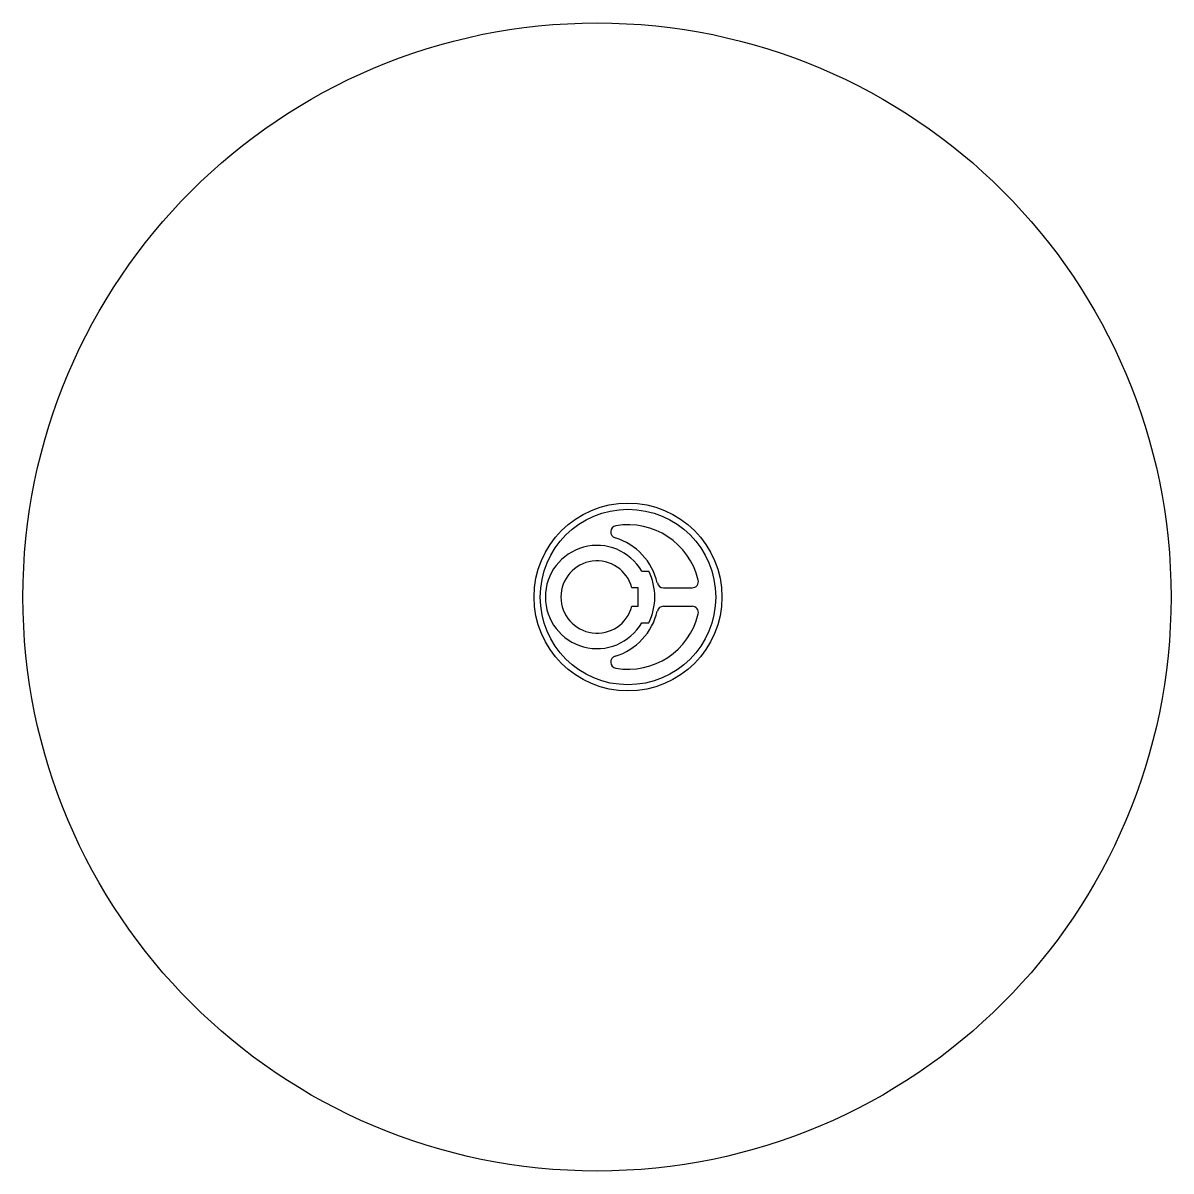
# Model space of a CAD drawing. Header units: inches. Extents: x -187 to 925, y -422 to 690.
import ezdxf

# ---------------------------------------------------------------- set-up
doc = ezdxf.new("R2010")
doc.units = ezdxf.units.IN
doc.header["$MEASUREMENT"] = 0

msp = doc.modelspace()

# ---------------------------------------------------------------- linework, layer by layer
for p, q in [((411.9, 159.4), (418.7, 159.4)), ((432.9, 143.4), (460.8, 143.4)), ((432.9, 125.4), (460.8, 125.4)), ((411.9, 109.4), (418.7, 109.4))]:
    msp.add_line(p, q)
msp.add_lwpolyline([(402.4, 125.4), (408.4, 125.4), (408.4, 143.4), (402.4, 143.4)])
for centre, radius in [((368.6, 134.4), 556), ((398.6, 134.4), 91), ((398.6, 134.4), 85)]:
    msp.add_circle(centre, radius)
for centre, radius, start, end in [((387.9, 197.5), 6, 99.5941, 252.9666), ((398.6, 134.4), 70, 13.5548, 99.5941), ((368.6, 134.4), 60, 13.1366, 72.9666), ((368.6, 134.4), 50, 30, 330), ((368.6, 134.4), 35, 14.9006, 345.0994), ((368.6, 134.4), 56, 333.4852, 26.5148), ((432.9, 149.4), 6, 193.1366, 270), ((460.8, 149.4), 6, 270, 13.5548), ((432.9, 119.4), 6, 90, 166.8634), ((460.8, 119.4), 6, 346.4452, 90), ((368.6, 134.4), 60, 287.0334, 346.8634), ((398.6, 134.4), 70, 260.4059, 346.4452), ((387.9, 71.3), 6, 107.0334, 260.4059)]:
    msp.add_arc(centre, radius, start, end)

doc.saveas('drawing.dxf')
